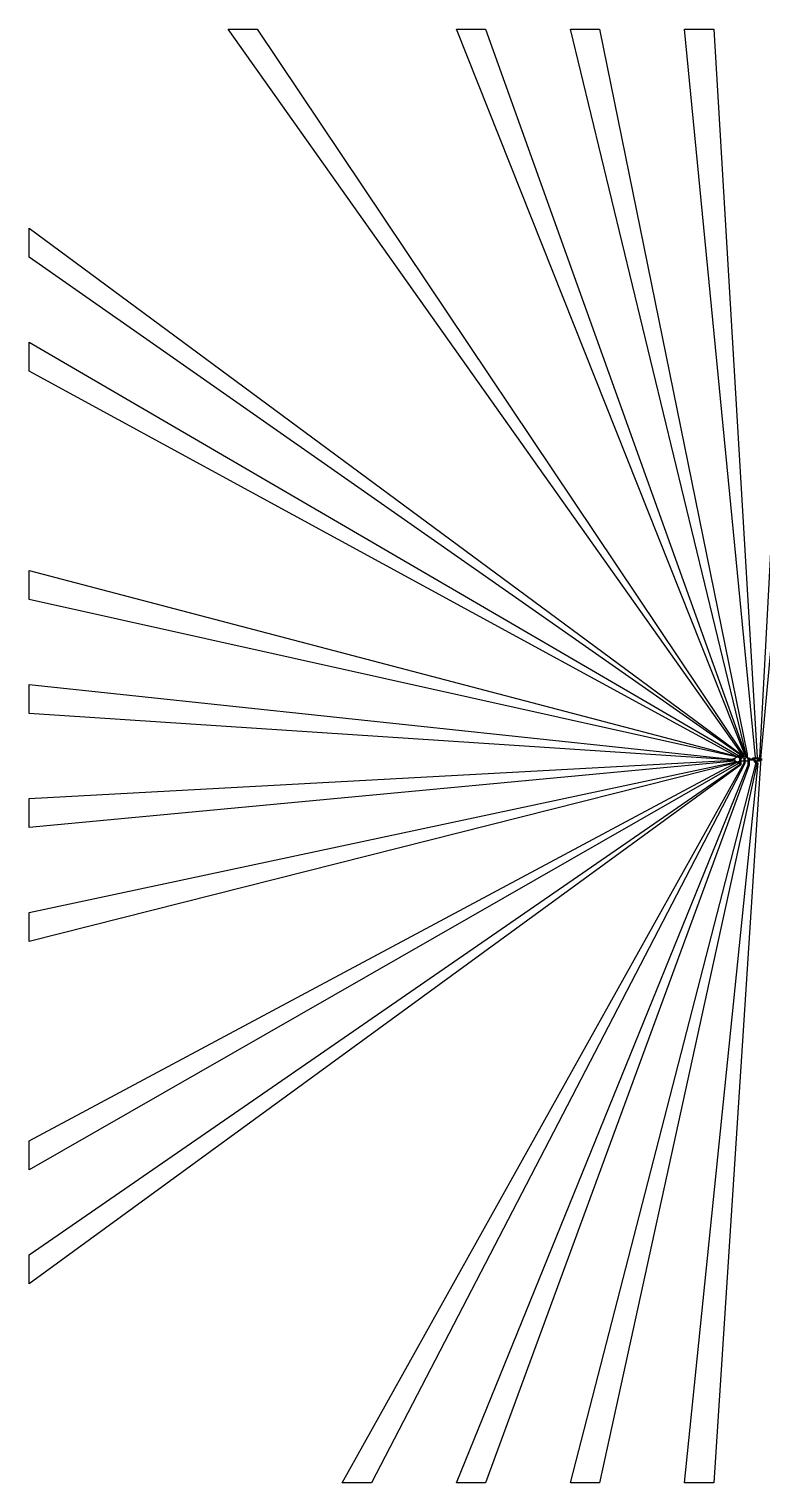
# Model space of a CAD drawing. Extents: x 0 to 6000, y 0 to 6000.
# Drawn here: x 3120 to 3145.2, y 3120 to 3170 of the extents above; entities that cross this region are included whole.
import ezdxf

# ---------------------------------------------------------------- set-up
doc = ezdxf.new("R2010")
doc.units = 0
doc.header["$MEASUREMENT"] = 0
for name, color, linetype in [('L10D0', 19, 'CONTINUOUS'), ('L14D0', 18, 'CONTINUOUS'), ('L20D0', 20, 'CONTINUOUS'), ('L6D0', 8, 'CONTINUOUS')]:
    doc.layers.add(name, color=color, linetype=linetype)

msp = doc.modelspace()

# ---------------------------------------------------------------- linework, layer by layer
at = {"layer": 'L10D0'}
for points in [[(3144.88, 3144.902), (3144.88, 3144.932), (3145.12, 3144.932), (3146.462, 3170), (3147.462, 3170), (3145.15, 3144.902)], [(3120, 3126.846), (3120, 3127.846), (3144.44, 3144.712), (3144.44, 3145.048), (3120, 3162.154), (3120, 3163.154), (3144.47, 3145.068), (3144.47, 3144.692)], [(3144.292, 3144.966), (3120, 3150.385), (3120, 3151.385), (3144.312, 3144.996), (3144.396, 3144.996), (3144.396, 3144.966)], [(3120, 3138.615), (3120, 3139.615), (3144.292, 3144.794), (3144.396, 3144.794), (3144.396, 3144.764), (3144.312, 3144.764)], [(3130.769, 3120), (3144.582, 3144.76), (3144.582, 3144.94), (3144.612, 3144.94), (3144.612, 3144.74), (3131.769, 3120)], [(3134.692, 3120), (3144.724, 3144.7), (3144.724, 3144.94), (3144.754, 3144.94), (3144.754, 3144.69), (3135.692, 3120)]]:
    msp.add_lwpolyline(points, close=True, dxfattribs=at)
at = {"layer": 'L14D0'}
for points in [[(3144.519, 3144.82), (3144.518, 3144.821), (3144.517, 3144.821), (3144.516, 3144.821), (3144.515, 3144.821), (3144.514, 3144.821), (3144.513, 3144.822), (3144.511, 3144.822), (3144.51, 3144.822), (3144.509, 3144.822), (3144.508, 3144.823), (3144.507, 3144.823), (3144.506, 3144.823), (3144.505, 3144.824), (3144.504, 3144.824), (3144.504, 3144.824), (3144.503, 3144.825), (3144.502, 3144.825), (3144.501, 3144.826), (3144.5, 3144.826), (3144.499, 3144.827), (3144.498, 3144.827), (3144.497, 3144.828), (3144.496, 3144.828), (3144.495, 3144.829), (3144.494, 3144.829), (3144.493, 3144.83), (3144.492, 3144.83), (3144.492, 3144.831), (3144.491, 3144.831), (3144.49, 3144.832), (3144.489, 3144.833), (3144.488, 3144.833), (3144.487, 3144.834), (3144.487, 3144.835), (3144.486, 3144.835), (3144.485, 3144.836), (3144.484, 3144.837), (3144.484, 3144.838), (3144.483, 3144.838), (3144.482, 3144.839), (3144.481, 3144.84), (3144.481, 3144.841), (3144.48, 3144.841), (3144.479, 3144.842), (3144.479, 3144.843), (3144.478, 3144.844), (3144.477, 3144.845), (3144.477, 3144.846), (3144.476, 3144.846), (3144.476, 3144.847), (3144.475, 3144.848), (3144.475, 3144.849), (3144.474, 3144.85), (3144.474, 3144.851), (3144.473, 3144.852), (3144.473, 3144.853), (3144.472, 3144.854), (3144.472, 3144.855), (3144.471, 3144.856), (3144.471, 3144.857), (3144.47, 3144.858), (3144.47, 3144.858), (3144.47, 3144.859), (3144.469, 3144.86), (3144.469, 3144.861), (3144.469, 3144.862), (3144.468, 3144.863), (3144.468, 3144.864), (3144.468, 3144.865), (3144.468, 3144.867), (3144.467, 3144.868), (3144.467, 3144.869), (3144.467, 3144.87), (3144.467, 3144.871), (3144.467, 3144.872), (3144.466, 3144.873), (3144.466, 3144.874), (3144.466, 3144.875), (3144.466, 3144.876), (3144.466, 3144.877), (3144.466, 3144.878), (3144.466, 3144.879), (3144.466, 3144.88), (3144.466, 3144.881), (3144.466, 3144.882), (3144.466, 3144.883), (3144.466, 3144.884), (3144.466, 3144.885), (3144.466, 3144.886), (3144.466, 3144.887), (3144.467, 3144.888), (3144.467, 3144.889), (3144.467, 3144.89), (3144.467, 3144.891), (3144.467, 3144.892), (3144.468, 3144.893), (3144.468, 3144.895), (3144.468, 3144.896), (3144.468, 3144.897), (3144.469, 3144.898), (3144.469, 3144.899), (3144.469, 3144.9), (3144.47, 3144.901), (3144.47, 3144.902), (3144.47, 3144.902), (3144.471, 3144.903), (3144.471, 3144.904), (3144.472, 3144.905), (3144.472, 3144.906), (3144.473, 3144.907), (3144.473, 3144.908), (3144.474, 3144.909), (3144.474, 3144.91), (3144.475, 3144.911), (3144.475, 3144.912), (3144.476, 3144.913), (3144.476, 3144.914), (3144.477, 3144.914), (3144.477, 3144.915), (3144.478, 3144.916), (3144.479, 3144.917), (3144.479, 3144.918), (3144.48, 3144.919), (3144.481, 3144.919), (3144.481, 3144.92), (3144.482, 3144.921), (3144.483, 3144.922), (3144.484, 3144.922), (3144.484, 3144.923), (3144.485, 3144.924), (3144.486, 3144.925), (3144.487, 3144.925), (3144.487, 3144.926), (3144.488, 3144.927), (3144.489, 3144.927), (3144.49, 3144.928), (3144.491, 3144.929), (3144.492, 3144.929), (3144.492, 3144.93), (3144.493, 3144.93), (3144.494, 3144.931), (3144.495, 3144.931), (3144.496, 3144.932), (3144.497, 3144.932), (3144.498, 3144.933), (3144.499, 3144.933), (3144.5, 3144.934), (3144.501, 3144.934), (3144.502, 3144.935), (3144.503, 3144.935), (3144.504, 3144.936), (3144.504, 3144.936), (3144.505, 3144.936), (3144.506, 3144.937), (3144.507, 3144.937), (3144.508, 3144.937), (3144.509, 3144.938), (3144.51, 3144.938), (3144.511, 3144.938), (3144.511, 3145.056), (3126.846, 3170), (3127.846, 3170), (3144.541, 3145.076), (3144.541, 3144.938), (3144.542, 3144.938), (3144.543, 3144.938), (3144.544, 3144.937), (3144.545, 3144.937), (3144.546, 3144.937), (3144.547, 3144.936), (3144.548, 3144.936), (3144.548, 3144.936), (3144.549, 3144.935), (3144.55, 3144.935), (3144.551, 3144.934), (3144.552, 3144.934), (3144.553, 3144.933), (3144.554, 3144.933), (3144.555, 3144.932), (3144.556, 3144.932), (3144.557, 3144.931), (3144.558, 3144.931), (3144.559, 3144.93), (3144.56, 3144.93), (3144.56, 3144.929), (3144.561, 3144.929), (3144.562, 3144.928), (3144.563, 3144.927), (3144.564, 3144.927), (3144.565, 3144.926), (3144.565, 3144.925), (3144.566, 3144.925), (3144.567, 3144.924), (3144.568, 3144.923), (3144.568, 3144.922), (3144.569, 3144.922), (3144.57, 3144.921), (3144.571, 3144.92), (3144.571, 3144.919), (3144.572, 3144.919), (3144.573, 3144.918), (3144.573, 3144.917), (3144.574, 3144.916), (3144.575, 3144.915), (3144.575, 3144.914), (3144.576, 3144.914), (3144.576, 3144.913), (3144.577, 3144.912), (3144.577, 3144.911), (3144.578, 3144.91), (3144.578, 3144.909), (3144.579, 3144.908), (3144.579, 3144.907), (3144.58, 3144.906), (3144.58, 3144.905), (3144.581, 3144.904), (3144.581, 3144.903), (3144.582, 3144.902), (3144.582, 3144.902), (3144.582, 3144.901), (3144.583, 3144.9), (3144.583, 3144.899), (3144.583, 3144.898), (3144.584, 3144.897), (3144.584, 3144.896), (3144.584, 3144.895), (3144.584, 3144.893), (3144.585, 3144.892), (3144.585, 3144.891), (3144.585, 3144.89), (3144.585, 3144.889), (3144.585, 3144.888), (3144.586, 3144.887), (3144.586, 3144.886), (3144.586, 3144.885), (3144.586, 3144.884), (3144.586, 3144.883), (3144.586, 3144.882), (3144.586, 3144.881), (3144.586, 3144.88), (3144.586, 3144.879), (3144.586, 3144.878), (3144.586, 3144.877), (3144.586, 3144.876), (3144.586, 3144.875), (3144.586, 3144.874), (3144.586, 3144.873), (3144.585, 3144.872), (3144.585, 3144.871), (3144.585, 3144.87), (3144.585, 3144.869), (3144.585, 3144.868), (3144.584, 3144.867), (3144.584, 3144.865), (3144.584, 3144.864), (3144.584, 3144.863), (3144.583, 3144.862), (3144.583, 3144.861), (3144.583, 3144.86), (3144.582, 3144.859), (3144.582, 3144.858), (3144.582, 3144.858), (3144.581, 3144.857), (3144.581, 3144.856), (3144.58, 3144.855), (3144.58, 3144.854), (3144.579, 3144.853), (3144.579, 3144.852), (3144.578, 3144.851), (3144.578, 3144.85), (3144.577, 3144.849), (3144.577, 3144.848), (3144.576, 3144.847), (3144.576, 3144.846), (3144.575, 3144.846), (3144.575, 3144.845), (3144.574, 3144.844), (3144.573, 3144.843), (3144.573, 3144.842), (3144.572, 3144.841), (3144.571, 3144.841), (3144.571, 3144.84), (3144.57, 3144.839), (3144.569, 3144.838), (3144.568, 3144.838), (3144.568, 3144.837), (3144.567, 3144.836), (3144.566, 3144.835), (3144.565, 3144.835), (3144.565, 3144.834), (3144.564, 3144.833), (3144.563, 3144.833), (3144.562, 3144.832), (3144.561, 3144.831), (3144.56, 3144.831), (3144.56, 3144.83), (3144.559, 3144.83), (3144.558, 3144.829), (3144.557, 3144.829), (3144.556, 3144.828), (3144.555, 3144.828), (3144.554, 3144.827), (3144.553, 3144.827), (3144.552, 3144.826), (3144.551, 3144.826), (3144.55, 3144.825), (3144.549, 3144.825), (3144.548, 3144.824), (3144.548, 3144.824), (3144.547, 3144.824), (3144.546, 3144.823), (3144.545, 3144.823), (3144.544, 3144.823), (3144.543, 3144.822), (3144.542, 3144.822), (3144.541, 3144.822), (3144.539, 3144.822), (3144.538, 3144.821), (3144.537, 3144.821), (3144.536, 3144.821), (3144.535, 3144.821), (3144.534, 3144.821), (3144.533, 3144.82), (3144.532, 3144.82), (3144.531, 3144.82), (3144.53, 3144.82), (3144.529, 3144.82), (3144.528, 3144.82), (3144.527, 3144.82), (3144.526, 3144.82), (3144.525, 3144.82), (3144.524, 3144.82), (3144.523, 3144.82), (3144.522, 3144.82), (3144.521, 3144.82), (3144.52, 3144.82)], [(3144.661, 3144.82), (3144.66, 3144.821), (3144.659, 3144.821), (3144.658, 3144.821), (3144.657, 3144.821), (3144.656, 3144.821), (3144.655, 3144.822), (3144.653, 3144.822), (3144.652, 3144.822), (3144.651, 3144.822), (3144.65, 3144.823), (3144.649, 3144.823), (3144.648, 3144.823), (3144.647, 3144.824), (3144.646, 3144.824), (3144.646, 3144.824), (3144.645, 3144.825), (3144.644, 3144.825), (3144.643, 3144.826), (3144.642, 3144.826), (3144.641, 3144.827), (3144.64, 3144.827), (3144.639, 3144.828), (3144.638, 3144.828), (3144.637, 3144.829), (3144.636, 3144.829), (3144.635, 3144.83), (3144.634, 3144.83), (3144.634, 3144.831), (3144.633, 3144.831), (3144.632, 3144.832), (3144.631, 3144.833), (3144.63, 3144.833), (3144.629, 3144.834), (3144.629, 3144.835), (3144.628, 3144.835), (3144.627, 3144.836), (3144.626, 3144.837), (3144.626, 3144.838), (3144.625, 3144.838), (3144.624, 3144.839), (3144.623, 3144.84), (3144.623, 3144.841), (3144.622, 3144.841), (3144.621, 3144.842), (3144.621, 3144.843), (3144.62, 3144.844), (3144.619, 3144.845), (3144.619, 3144.846), (3144.618, 3144.846), (3144.618, 3144.847), (3144.617, 3144.848), (3144.617, 3144.849), (3144.616, 3144.85), (3144.616, 3144.851), (3144.615, 3144.852), (3144.615, 3144.853), (3144.614, 3144.854), (3144.614, 3144.855), (3144.613, 3144.856), (3144.613, 3144.857), (3144.612, 3144.858), (3144.612, 3144.858), (3144.612, 3144.859), (3144.611, 3144.86), (3144.611, 3144.861), (3144.611, 3144.862), (3144.61, 3144.863), (3144.61, 3144.864), (3144.61, 3144.865), (3144.61, 3144.867), (3144.609, 3144.868), (3144.609, 3144.869), (3144.609, 3144.87), (3144.609, 3144.871), (3144.609, 3144.872), (3144.608, 3144.873), (3144.608, 3144.874), (3144.608, 3144.875), (3144.608, 3144.876), (3144.608, 3144.877), (3144.608, 3144.878), (3144.608, 3144.879), (3144.608, 3144.88), (3144.608, 3144.881), (3144.608, 3144.882), (3144.608, 3144.883), (3144.608, 3144.884), (3144.608, 3144.885), (3144.608, 3144.886), (3144.608, 3144.887), (3144.609, 3144.888), (3144.609, 3144.889), (3144.609, 3144.89), (3144.609, 3144.891), (3144.609, 3144.892), (3144.61, 3144.893), (3144.61, 3144.895), (3144.61, 3144.896), (3144.61, 3144.897), (3144.611, 3144.898), (3144.611, 3144.899), (3144.611, 3144.9), (3144.612, 3144.901), (3144.612, 3144.902), (3144.612, 3144.902), (3144.613, 3144.903), (3144.613, 3144.904), (3144.614, 3144.905), (3144.614, 3144.906), (3144.615, 3144.907), (3144.615, 3144.908), (3144.616, 3144.909), (3144.616, 3144.91), (3144.617, 3144.911), (3144.617, 3144.912), (3144.618, 3144.913), (3144.618, 3144.914), (3144.619, 3144.914), (3144.619, 3144.915), (3144.62, 3144.916), (3144.621, 3144.917), (3144.621, 3144.918), (3144.622, 3144.919), (3144.623, 3144.919), (3144.623, 3144.92), (3144.624, 3144.921), (3144.625, 3144.922), (3144.626, 3144.922), (3144.626, 3144.923), (3144.627, 3144.924), (3144.628, 3144.925), (3144.629, 3144.925), (3144.629, 3144.926), (3144.63, 3144.927), (3144.631, 3144.927), (3144.632, 3144.928), (3144.633, 3144.929), (3144.634, 3144.929), (3144.634, 3144.93), (3144.635, 3144.93), (3144.636, 3144.931), (3144.637, 3144.931), (3144.638, 3144.932), (3144.639, 3144.932), (3144.64, 3144.933), (3144.641, 3144.933), (3144.642, 3144.934), (3144.643, 3144.934), (3144.644, 3144.935), (3144.645, 3144.935), (3144.646, 3144.936), (3144.646, 3144.936), (3144.647, 3144.936), (3144.648, 3144.937), (3144.649, 3144.937), (3144.65, 3144.937), (3144.651, 3144.938), (3144.652, 3144.938), (3144.653, 3144.938), (3144.653, 3145.056), (3138.615, 3170), (3139.615, 3170), (3144.683, 3145.066), (3144.683, 3144.938), (3144.684, 3144.938), (3144.685, 3144.938), (3144.686, 3144.937), (3144.687, 3144.937), (3144.688, 3144.937), (3144.689, 3144.936), (3144.69, 3144.936), (3144.69, 3144.936), (3144.691, 3144.935), (3144.692, 3144.935), (3144.693, 3144.934), (3144.694, 3144.934), (3144.695, 3144.933), (3144.696, 3144.933), (3144.697, 3144.932), (3144.698, 3144.932), (3144.699, 3144.931), (3144.7, 3144.931), (3144.701, 3144.93), (3144.702, 3144.93), (3144.702, 3144.929), (3144.703, 3144.929), (3144.704, 3144.928), (3144.705, 3144.927), (3144.706, 3144.927), (3144.707, 3144.926), (3144.707, 3144.925), (3144.708, 3144.925), (3144.709, 3144.924), (3144.71, 3144.923), (3144.71, 3144.922), (3144.711, 3144.922), (3144.712, 3144.921), (3144.713, 3144.92), (3144.713, 3144.919), (3144.714, 3144.919), (3144.715, 3144.918), (3144.715, 3144.917), (3144.716, 3144.916), (3144.717, 3144.915), (3144.717, 3144.914), (3144.718, 3144.914), (3144.718, 3144.913), (3144.719, 3144.912), (3144.719, 3144.911), (3144.72, 3144.91), (3144.72, 3144.909), (3144.721, 3144.908), (3144.721, 3144.907), (3144.722, 3144.906), (3144.722, 3144.905), (3144.723, 3144.904), (3144.723, 3144.903), (3144.724, 3144.902), (3144.724, 3144.902), (3144.724, 3144.901), (3144.725, 3144.9), (3144.725, 3144.899), (3144.725, 3144.898), (3144.726, 3144.897), (3144.726, 3144.896), (3144.726, 3144.895), (3144.726, 3144.893), (3144.727, 3144.892), (3144.727, 3144.891), (3144.727, 3144.89), (3144.727, 3144.889), (3144.727, 3144.888), (3144.728, 3144.887), (3144.728, 3144.886), (3144.728, 3144.885), (3144.728, 3144.884), (3144.728, 3144.883), (3144.728, 3144.882), (3144.728, 3144.881), (3144.728, 3144.88), (3144.728, 3144.879), (3144.728, 3144.878), (3144.728, 3144.877), (3144.728, 3144.876), (3144.728, 3144.875), (3144.728, 3144.874), (3144.728, 3144.873), (3144.727, 3144.872), (3144.727, 3144.871), (3144.727, 3144.87), (3144.727, 3144.869), (3144.727, 3144.868), (3144.726, 3144.867), (3144.726, 3144.865), (3144.726, 3144.864), (3144.726, 3144.863), (3144.725, 3144.862), (3144.725, 3144.861), (3144.725, 3144.86), (3144.724, 3144.859), (3144.724, 3144.858), (3144.724, 3144.858), (3144.723, 3144.857), (3144.723, 3144.856), (3144.722, 3144.855), (3144.722, 3144.854), (3144.721, 3144.853), (3144.721, 3144.852), (3144.72, 3144.851), (3144.72, 3144.85), (3144.719, 3144.849), (3144.719, 3144.848), (3144.718, 3144.847), (3144.718, 3144.846), (3144.717, 3144.846), (3144.717, 3144.845), (3144.716, 3144.844), (3144.715, 3144.843), (3144.715, 3144.842), (3144.714, 3144.841), (3144.713, 3144.841), (3144.713, 3144.84), (3144.712, 3144.839), (3144.711, 3144.838), (3144.71, 3144.838), (3144.71, 3144.837), (3144.709, 3144.836), (3144.708, 3144.835), (3144.707, 3144.835), (3144.707, 3144.834), (3144.706, 3144.833), (3144.705, 3144.833), (3144.704, 3144.832), (3144.703, 3144.831), (3144.702, 3144.831), (3144.702, 3144.83), (3144.701, 3144.83), (3144.7, 3144.829), (3144.699, 3144.829), (3144.698, 3144.828), (3144.697, 3144.828), (3144.696, 3144.827), (3144.695, 3144.827), (3144.694, 3144.826), (3144.693, 3144.826), (3144.692, 3144.825), (3144.691, 3144.825), (3144.69, 3144.824), (3144.69, 3144.824), (3144.689, 3144.824), (3144.688, 3144.823), (3144.687, 3144.823), (3144.686, 3144.823), (3144.685, 3144.822), (3144.684, 3144.822), (3144.683, 3144.822), (3144.681, 3144.822), (3144.68, 3144.821), (3144.679, 3144.821), (3144.678, 3144.821), (3144.677, 3144.821), (3144.676, 3144.821), (3144.675, 3144.82), (3144.674, 3144.82), (3144.673, 3144.82), (3144.672, 3144.82), (3144.671, 3144.82), (3144.67, 3144.82), (3144.669, 3144.82), (3144.668, 3144.82), (3144.667, 3144.82), (3144.666, 3144.82), (3144.665, 3144.82), (3144.664, 3144.82), (3144.663, 3144.82), (3144.662, 3144.82)], [(3144.345, 3144.79), (3144.343, 3144.791), (3144.341, 3144.791), (3144.34, 3144.791), (3144.338, 3144.791), (3144.337, 3144.792), (3144.335, 3144.792), (3144.334, 3144.792), (3144.332, 3144.793), (3144.331, 3144.793), (3144.329, 3144.793), (3144.328, 3144.794), (3144.326, 3144.794), (3144.325, 3144.795), (3144.323, 3144.795), (3144.322, 3144.796), (3144.32, 3144.797), (3144.319, 3144.797), (3144.317, 3144.798), (3144.316, 3144.798), (3144.315, 3144.799), (3144.313, 3144.8), (3144.312, 3144.801), (3144.31, 3144.801), (3144.309, 3144.802), (3144.308, 3144.803), (3144.306, 3144.804), (3144.305, 3144.805), (3144.304, 3144.805), (3144.302, 3144.806), (3144.301, 3144.807), (3144.3, 3144.808), (3144.299, 3144.809), (3144.297, 3144.81), (3144.296, 3144.811), (3144.295, 3144.812), (3144.294, 3144.813), (3144.293, 3144.814), (3144.291, 3144.815), (3144.29, 3144.816), (3144.289, 3144.817), (3144.288, 3144.819), (3144.287, 3144.82), (3144.286, 3144.821), (3144.285, 3144.822), (3144.284, 3144.823), (3144.283, 3144.825), (3144.282, 3144.826), (3144.281, 3144.827), (3144.28, 3144.828), (3144.279, 3144.83), (3144.279, 3144.831), (3144.278, 3144.832), (3144.277, 3144.834), (3144.276, 3144.835), (3144.275, 3144.836), (3144.275, 3144.838), (3144.274, 3144.839), (3144.273, 3144.841), (3144.272, 3144.842), (3144.272, 3144.843), (3144.271, 3144.845), (3144.271, 3144.846), (3144.27, 3144.848), (3144.269, 3144.849), (3144.269, 3144.851), (3144.268, 3144.852), (3144.268, 3144.854), (3144.267, 3144.855), (3144.267, 3144.857), (3144.267, 3144.858), (3144.266, 3144.86), (3144.266, 3144.861), (3144.266, 3144.863), (3144.265, 3144.864), (3144.265, 3144.865), (3144.148, 3144.865), (3120, 3146.462), (3120, 3147.462), (3144.148, 3144.895), (3144.265, 3144.895), (3144.265, 3144.896), (3144.266, 3144.897), (3144.266, 3144.899), (3144.266, 3144.9), (3144.267, 3144.902), (3144.267, 3144.903), (3144.267, 3144.905), (3144.268, 3144.906), (3144.268, 3144.908), (3144.269, 3144.909), (3144.269, 3144.911), (3144.27, 3144.912), (3144.271, 3144.914), (3144.271, 3144.915), (3144.272, 3144.917), (3144.272, 3144.918), (3144.273, 3144.919), (3144.274, 3144.921), (3144.275, 3144.922), (3144.275, 3144.924), (3144.276, 3144.925), (3144.277, 3144.926), (3144.278, 3144.928), (3144.279, 3144.929), (3144.279, 3144.93), (3144.28, 3144.932), (3144.281, 3144.933), (3144.282, 3144.934), (3144.283, 3144.935), (3144.284, 3144.937), (3144.285, 3144.938), (3144.286, 3144.939), (3144.287, 3144.94), (3144.288, 3144.941), (3144.289, 3144.943), (3144.29, 3144.944), (3144.291, 3144.945), (3144.293, 3144.946), (3144.294, 3144.947), (3144.295, 3144.948), (3144.296, 3144.949), (3144.297, 3144.95), (3144.299, 3144.951), (3144.3, 3144.952), (3144.301, 3144.953), (3144.302, 3144.954), (3144.304, 3144.955), (3144.305, 3144.955), (3144.306, 3144.956), (3144.308, 3144.957), (3144.309, 3144.958), (3144.31, 3144.959), (3144.312, 3144.959), (3144.313, 3144.96), (3144.315, 3144.961), (3144.316, 3144.962), (3144.317, 3144.962), (3144.319, 3144.963), (3144.32, 3144.963), (3144.322, 3144.964), (3144.323, 3144.965), (3144.325, 3144.965), (3144.326, 3144.966), (3144.328, 3144.966), (3144.329, 3144.967), (3144.331, 3144.967), (3144.332, 3144.967), (3144.334, 3144.968), (3144.335, 3144.968), (3144.337, 3144.968), (3144.338, 3144.969), (3144.34, 3144.969), (3144.341, 3144.969), (3144.343, 3144.969), (3144.345, 3144.97), (3144.346, 3144.97), (3144.348, 3144.97), (3144.349, 3144.97), (3144.351, 3144.97), (3144.352, 3144.97), (3144.354, 3144.97), (3144.356, 3144.97), (3144.357, 3144.97), (3144.359, 3144.97), (3144.36, 3144.97), (3144.362, 3144.97), (3144.363, 3144.97), (3144.365, 3144.969), (3144.367, 3144.969), (3144.368, 3144.969), (3144.37, 3144.969), (3144.371, 3144.968), (3144.373, 3144.968), (3144.374, 3144.968), (3144.376, 3144.967), (3144.377, 3144.967), (3144.379, 3144.967), (3144.38, 3144.966), (3144.382, 3144.966), (3144.383, 3144.965), (3144.385, 3144.965), (3144.386, 3144.964), (3144.388, 3144.963), (3144.389, 3144.963), (3144.391, 3144.962), (3144.392, 3144.962), (3144.393, 3144.961), (3144.395, 3144.96), (3144.396, 3144.959), (3144.398, 3144.959), (3144.399, 3144.958), (3144.4, 3144.957), (3144.402, 3144.956), (3144.403, 3144.955), (3144.404, 3144.955), (3144.406, 3144.954), (3144.407, 3144.953), (3144.408, 3144.952), (3144.409, 3144.951), (3144.411, 3144.95), (3144.412, 3144.949), (3144.413, 3144.948), (3144.414, 3144.947), (3144.415, 3144.946), (3144.417, 3144.945), (3144.418, 3144.944), (3144.419, 3144.943), (3144.42, 3144.941), (3144.421, 3144.94), (3144.422, 3144.939), (3144.423, 3144.938), (3144.424, 3144.937), (3144.425, 3144.935), (3144.426, 3144.934), (3144.427, 3144.933), (3144.428, 3144.932), (3144.429, 3144.93), (3144.429, 3144.929), (3144.43, 3144.928), (3144.431, 3144.926), (3144.432, 3144.925), (3144.433, 3144.924), (3144.433, 3144.922), (3144.434, 3144.921), (3144.435, 3144.919), (3144.436, 3144.918), (3144.436, 3144.917), (3144.437, 3144.915), (3144.437, 3144.914), (3144.438, 3144.912), (3144.439, 3144.911), (3144.439, 3144.909), (3144.44, 3144.908), (3144.44, 3144.906), (3144.441, 3144.905), (3144.441, 3144.903), (3144.441, 3144.902), (3144.442, 3144.9), (3144.442, 3144.899), (3144.442, 3144.897), (3144.443, 3144.896), (3144.443, 3144.894), (3144.443, 3144.893), (3144.443, 3144.891), (3144.444, 3144.889), (3144.444, 3144.888), (3144.444, 3144.886), (3144.444, 3144.885), (3144.444, 3144.883), (3144.444, 3144.882), (3144.444, 3144.88), (3144.444, 3144.878), (3144.444, 3144.877), (3144.444, 3144.875), (3144.444, 3144.874), (3144.444, 3144.872), (3144.444, 3144.871), (3144.443, 3144.869), (3144.443, 3144.867), (3144.443, 3144.866), (3144.443, 3144.864), (3144.442, 3144.863), (3144.442, 3144.861), (3144.442, 3144.86), (3144.441, 3144.858), (3144.441, 3144.857), (3144.441, 3144.855), (3144.44, 3144.854), (3144.44, 3144.852), (3144.439, 3144.851), (3144.439, 3144.849), (3144.438, 3144.848), (3144.437, 3144.846), (3144.437, 3144.845), (3144.436, 3144.843), (3144.436, 3144.842), (3144.435, 3144.841), (3144.434, 3144.839), (3144.433, 3144.838), (3144.433, 3144.836), (3144.432, 3144.835), (3144.431, 3144.834), (3144.43, 3144.832), (3144.429, 3144.831), (3144.429, 3144.83), (3144.428, 3144.828), (3144.427, 3144.827), (3144.426, 3144.826), (3144.425, 3144.825), (3144.424, 3144.823), (3144.423, 3144.822), (3144.422, 3144.821), (3144.421, 3144.82), (3144.42, 3144.819), (3144.419, 3144.817), (3144.418, 3144.816), (3144.417, 3144.815), (3144.415, 3144.814), (3144.414, 3144.813), (3144.413, 3144.812), (3144.412, 3144.811), (3144.411, 3144.81), (3144.409, 3144.809), (3144.408, 3144.808), (3144.407, 3144.807), (3144.406, 3144.806), (3144.404, 3144.805), (3144.403, 3144.805), (3144.402, 3144.804), (3144.4, 3144.803), (3144.399, 3144.802), (3144.398, 3144.801), (3144.396, 3144.801), (3144.395, 3144.8), (3144.393, 3144.799), (3144.392, 3144.798), (3144.391, 3144.798), (3144.389, 3144.797), (3144.388, 3144.797), (3144.386, 3144.796), (3144.385, 3144.795), (3144.383, 3144.795), (3144.382, 3144.794), (3144.38, 3144.794), (3144.379, 3144.793), (3144.377, 3144.793), (3144.376, 3144.793), (3144.374, 3144.792), (3144.373, 3144.792), (3144.371, 3144.792), (3144.37, 3144.791), (3144.368, 3144.791), (3144.367, 3144.791), (3144.365, 3144.791), (3144.363, 3144.79), (3144.362, 3144.79), (3144.36, 3144.79), (3144.359, 3144.79), (3144.357, 3144.79), (3144.356, 3144.79), (3144.354, 3144.79), (3144.352, 3144.79), (3144.351, 3144.79), (3144.349, 3144.79), (3144.348, 3144.79), (3144.346, 3144.79)]]:
    msp.add_lwpolyline(points, close=True, dxfattribs=at)
msp.add_lwpolyline([(3145.202, 3144.862), (3145.188, 3144.86), (3145.175, 3144.859), (3145.162, 3144.857), (3145.151, 3144.856), (3145.141, 3144.855), (3145.131, 3144.854), (3145.123, 3144.854), (3145.115, 3144.853), (3145.108, 3144.853), (3145.102, 3144.853), (3145.097, 3144.852), (3145.091, 3144.852), (3145.087, 3144.852), (3145.082, 3144.852), (3145.078, 3144.852), (3145.075, 3144.851), (3145.071, 3144.851), (3145.068, 3144.851), (3145.065, 3144.851), (3145.062, 3144.851), (3145.06, 3144.851), (3145.057, 3144.851), (3145.055, 3144.851), (3145.053, 3144.851), (3145.051, 3144.851), (3145.049, 3144.851), (3145.047, 3144.851), (3145.045, 3144.85), (3145.044, 3144.85), (3145.042, 3144.85), (3145.041, 3144.85), (3145.039, 3144.85), (3145.038, 3144.85), (3145.037, 3144.85), (3145.035, 3144.85), (3145.034, 3144.85), (3145.033, 3144.85), (3145.032, 3144.85), (3145.031, 3144.85), (3145.03, 3144.85), (3145.029, 3144.85), (3145.028, 3144.85), (3145.027, 3144.85), (3145.026, 3144.85), (3145.025, 3144.85), (3145.024, 3144.85), (3145.023, 3144.85), (3145.023, 3144.85), (3145.022, 3144.85), (3145.021, 3144.85), (3145.02, 3144.85), (3145.019, 3144.85), (3145.019, 3144.85), (3145.018, 3144.85), (3145.017, 3144.85), (3145.017, 3144.85), (3145.016, 3144.85), (3145.015, 3144.85), (3145.015, 3144.85), (3145.015, 3144.734), (3139.615, 3120), (3138.615, 3120), (3144.985, 3144.734), (3144.985, 3144.85), (3144.985, 3144.85), (3144.984, 3144.85), (3144.983, 3144.85), (3144.983, 3144.85), (3144.982, 3144.85), (3144.981, 3144.85), (3144.981, 3144.85), (3144.98, 3144.85), (3144.979, 3144.85), (3144.978, 3144.85), (3144.977, 3144.85), (3144.977, 3144.85), (3144.976, 3144.85), (3144.975, 3144.85), (3144.974, 3144.85), (3144.973, 3144.85), (3144.972, 3144.85), (3144.971, 3144.85), (3144.97, 3144.85), (3144.969, 3144.85), (3144.968, 3144.85), (3144.967, 3144.85), (3144.966, 3144.85), (3144.965, 3144.85), (3144.963, 3144.85), (3144.962, 3144.85), (3144.961, 3144.85), (3144.959, 3144.85), (3144.958, 3144.85), (3144.956, 3144.85), (3144.955, 3144.85), (3144.953, 3144.851), (3144.951, 3144.851), (3144.949, 3144.851), (3144.947, 3144.851), (3144.945, 3144.851), (3144.943, 3144.851), (3144.94, 3144.851), (3144.938, 3144.851), (3144.935, 3144.851), (3144.932, 3144.851), (3144.929, 3144.851), (3144.925, 3144.851), (3144.922, 3144.852), (3144.918, 3144.852), (3144.913, 3144.852), (3144.909, 3144.852), (3144.903, 3144.852), (3144.898, 3144.853), (3144.892, 3144.853), (3144.885, 3144.853), (3144.877, 3144.854), (3144.869, 3144.854), (3144.859, 3144.855), (3144.849, 3144.856), (3144.838, 3144.857), (3144.825, 3144.859), (3144.812, 3144.86), (3144.798, 3144.862), (3144.784, 3144.865), (3144.771, 3144.868), (3144.76, 3144.872), (3144.753, 3144.876), (3144.75, 3144.88), (3144.753, 3144.884), (3144.76, 3144.888), (3144.771, 3144.892), (3144.784, 3144.895), (3144.798, 3144.898), (3144.812, 3144.9), (3144.825, 3144.901), (3144.838, 3144.903), (3144.849, 3144.904), (3144.859, 3144.905), (3144.869, 3144.906), (3144.877, 3144.906), (3144.885, 3144.907), (3144.892, 3144.907), (3144.898, 3144.907), (3144.903, 3144.908), (3144.909, 3144.908), (3144.913, 3144.908), (3144.918, 3144.908), (3144.922, 3144.908), (3144.925, 3144.909), (3144.929, 3144.909), (3144.932, 3144.909), (3144.935, 3144.909), (3144.938, 3144.909), (3144.94, 3144.909), (3144.943, 3144.909), (3144.945, 3144.909), (3144.947, 3144.909), (3144.949, 3144.909), (3144.951, 3144.909), (3144.953, 3144.909), (3144.955, 3144.91), (3144.956, 3144.91), (3144.958, 3144.91), (3144.959, 3144.91), (3144.961, 3144.91), (3144.962, 3144.91), (3144.963, 3144.91), (3144.965, 3144.91), (3144.966, 3144.91), (3144.967, 3144.91), (3144.968, 3144.91), (3144.969, 3144.91), (3144.97, 3144.91), (3144.971, 3144.91), (3144.972, 3144.91), (3144.973, 3144.91), (3144.974, 3144.91), (3144.975, 3144.91), (3144.976, 3144.91), (3144.977, 3144.91), (3144.977, 3144.91), (3144.978, 3144.91), (3144.979, 3144.91), (3144.98, 3144.91), (3144.981, 3144.91), (3144.981, 3144.91), (3144.982, 3144.91), (3144.983, 3144.91), (3144.983, 3144.91), (3144.984, 3144.91), (3144.985, 3144.91), (3144.985, 3144.91), (3144.986, 3144.91), (3144.987, 3144.91), (3144.987, 3144.91), (3144.988, 3144.91), (3144.988, 3144.91), (3144.989, 3144.91), (3144.99, 3144.91), (3144.99, 3144.91), (3144.991, 3144.91), (3144.991, 3144.91), (3144.992, 3144.91), (3144.993, 3144.91), (3144.993, 3144.91), (3144.994, 3144.91), (3144.994, 3144.91), (3144.995, 3144.91), (3144.995, 3144.91), (3144.996, 3144.91), (3144.996, 3144.91), (3144.997, 3144.91), (3144.997, 3144.91), (3144.998, 3144.91), (3144.998, 3144.91), (3144.999, 3144.91), (3144.999, 3144.91), (3145, 3144.91), (3145.001, 3144.91), (3145.001, 3144.91), (3145.002, 3144.91), (3145.002, 3144.91), (3145.003, 3144.91), (3145.003, 3144.91), (3145.004, 3144.91), (3145.004, 3144.91), (3145.005, 3144.91), (3145.005, 3144.91), (3145.006, 3144.91), (3145.006, 3144.91), (3145.007, 3144.91), (3145.007, 3144.91), (3145.008, 3144.91), (3145.009, 3144.91), (3145.009, 3144.91), (3145.01, 3144.91), (3145.01, 3144.91), (3145.011, 3144.91), (3145.012, 3144.91), (3145.012, 3144.91), (3145.013, 3144.91), (3145.013, 3144.91), (3145.014, 3144.91), (3145.015, 3144.91), (3145.015, 3144.91), (3145.016, 3144.91), (3145.017, 3144.91), (3145.017, 3144.91), (3145.018, 3144.91), (3145.019, 3144.91), (3145.019, 3144.91), (3145.02, 3144.91), (3145.021, 3144.91), (3145.022, 3144.91), (3145.023, 3144.91), (3145.023, 3144.91), (3145.024, 3144.91), (3145.025, 3144.91), (3145.026, 3144.91), (3145.027, 3144.91), (3145.028, 3144.91), (3145.029, 3144.91), (3145.03, 3144.91), (3145.031, 3144.91), (3145.032, 3144.91), (3145.033, 3144.91), (3145.034, 3144.91), (3145.035, 3144.91), (3145.037, 3144.91), (3145.038, 3144.91), (3145.039, 3144.91), (3145.041, 3144.91), (3145.042, 3144.91), (3145.044, 3144.91), (3145.045, 3144.91), (3145.047, 3144.909), (3145.049, 3144.909), (3145.051, 3144.909), (3145.053, 3144.909), (3145.055, 3144.909), (3145.057, 3144.909), (3145.06, 3144.909), (3145.062, 3144.909), (3145.065, 3144.909), (3145.068, 3144.909), (3145.071, 3144.909), (3145.075, 3144.909), (3145.078, 3144.908), (3145.082, 3144.908), (3145.087, 3144.908), (3145.091, 3144.908), (3145.097, 3144.908), (3145.102, 3144.907), (3145.108, 3144.907), (3145.115, 3144.907), (3145.123, 3144.906), (3145.131, 3144.906), (3145.141, 3144.905), (3145.151, 3144.904), (3145.162, 3144.903), (3145.175, 3144.901), (3145.188, 3144.9), (3145.202, 3144.898)], dxfattribs=at)
at = {"layer": 'L20D0'}
for points in [[(3144.506, 3144.985), (3144.506, 3145.045), (3144.582, 3145.045), (3144.582, 3145.105), (3134.692, 3170), (3135.692, 3170), (3144.612, 3145.125), (3144.612, 3145.045), (3144.688, 3145.045), (3144.688, 3144.985)], [(3120, 3142.538), (3120, 3143.538), (3144.196, 3144.856), (3144.226, 3144.916), (3144.256, 3144.916), (3144.256, 3144.826)], [(3142.538, 3120), (3145.062, 3144.756), (3144.938, 3144.792), (3144.938, 3144.834), (3145.142, 3144.834), (3145.142, 3144.756), (3143.538, 3120)]]:
    msp.add_lwpolyline(points, close=True, dxfattribs=at)
at = {"layer": 'L6D0'}
for points in [[(3144.97, 3144.924), (3144.97, 3144.954), (3142.538, 3170), (3143.538, 3170), (3145.03, 3144.954), (3145.03, 3144.924)], [(3144.324, 3144.988), (3120, 3158.231), (3120, 3159.231), (3144.384, 3145.018), (3144.384, 3144.988)], [(3120, 3130.769), (3120, 3131.769), (3144.324, 3144.772), (3144.384, 3144.772), (3144.384, 3144.742)]]:
    msp.add_lwpolyline(points, close=True, dxfattribs=at)

doc.saveas('drawing.dxf')
